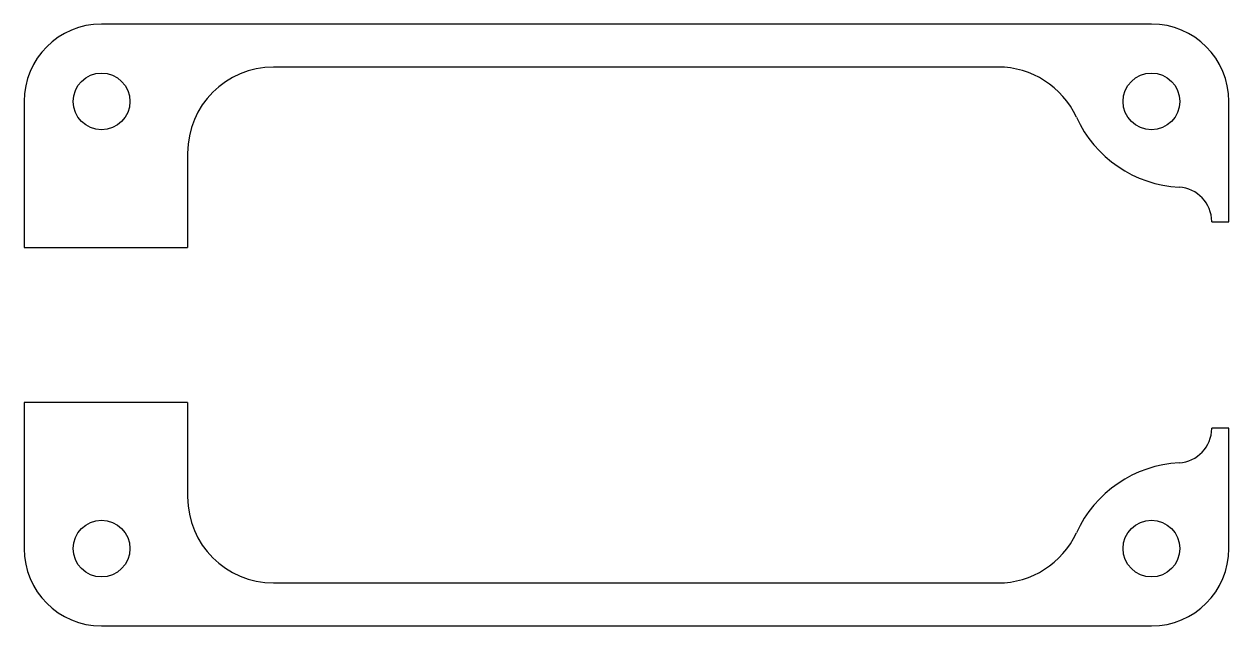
# Model space of a CAD drawing. Header units: millimetres. Extents: x -35 to 35, y -17.5 to 17.5.
import ezdxf

# ---------------------------------------------------------------- set-up
doc = ezdxf.new("R2010")
doc.units = ezdxf.units.MM

msp = doc.modelspace()

# ---------------------------------------------------------------- linework, layer by layer
at = {"color": 7, "linetype": 'Continuous', "lineweight": 25}
for p, q in [((30.5, 17.5), (-30.5, 17.5)), ((21.591, 15), (-20.5, 15)), ((-35, 13), (-35, 4.5)), ((35, 6), (35, 13)), ((-25.5, 10), (-25.5, 4.5)), ((34, 6), (34, 6.014)), ((34, 6), (35, 6)), ((-35, 4.5), (-25.5, 4.5)), ((-25.5, -4.5), (-35, -4.5)), ((-35, -4.5), (-35, -13)), ((-25.5, -4.5), (-25.5, -10)), ((35, -6), (34, -6)), ((34, -6.014), (34, -6)), ((35, -13), (35, -6)), ((-20.5, -15), (21.591, -15)), ((-30.5, -17.5), (30.5, -17.5))]:
    msp.add_line(p, q, dxfattribs=at)
for centre in [(-30.5, 13), (30.5, 13), (-30.5, -13), (30.5, -13)]:
    msp.add_circle(centre, 1.65, dxfattribs=at)
for centre, radius, start, end in [((-30.5, 13), 4.5, 90, 180), ((30.5, 13), 4.5, 0, 90), ((-20.5, 10), 5, 90, 180), ((21.591, 10), 5, 24.62432, 90), ((32.5, 15), 7, 204.62432, 266.81526), ((32, 6.014), 2, 0, 86.81526), ((32, -6.014), 2, 273.18474, 0), ((32.5, -15), 7, 93.18474, 155.37568), ((-20.5, -10), 5, 180, 270), ((21.591, -10), 5, 270, 335.37568), ((-30.5, -13), 4.5, 180, 270), ((30.5, -13), 4.5, 270, 0)]:
    msp.add_arc(centre, radius, start, end, dxfattribs=at)

doc.saveas('drawing.dxf')
